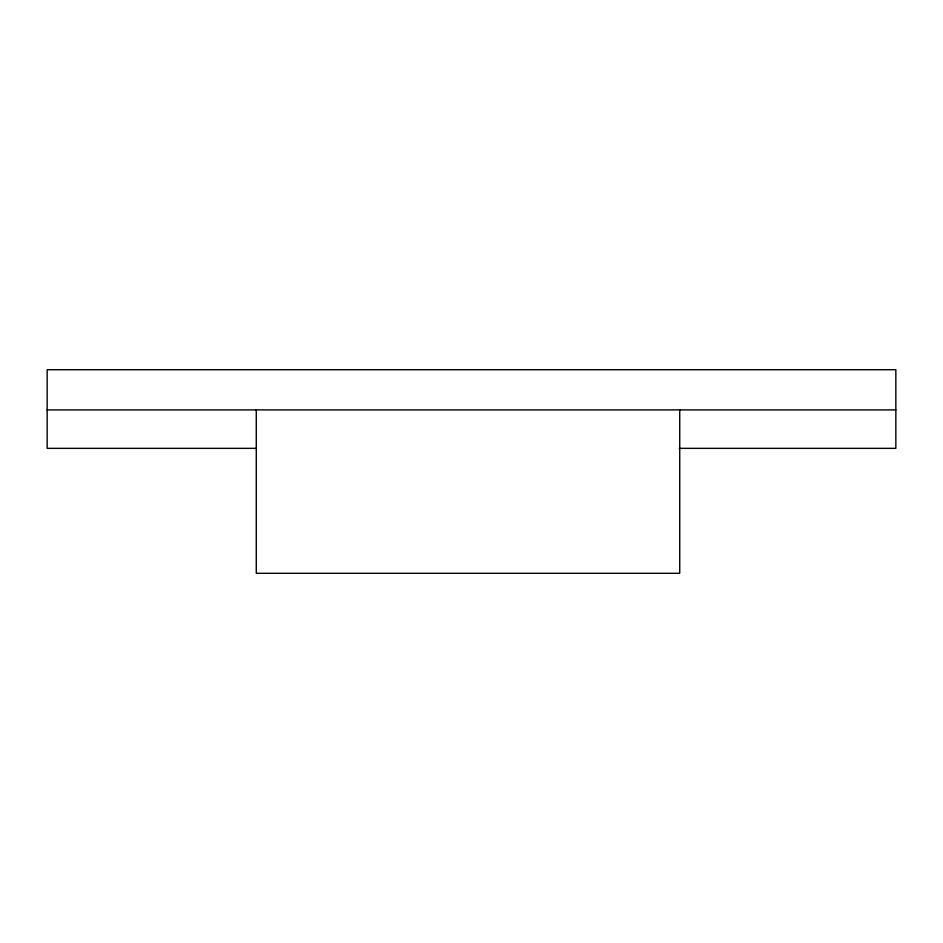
<?xml version="1.0" encoding="UTF-8"?>
<svg xmlns="http://www.w3.org/2000/svg" width="943" height="943" viewBox="0 0 943 943"><rect width="100%" height="100%" fill="white"/><g stroke="black" fill="none" stroke-linecap="round" stroke-linejoin="round"><path stroke-width="1.41" d="M47.15 409.899L895.85 409.899M256.378 448.349L47.15 448.349L47.15 369.703L895.85 369.703L895.85 448.349L679.255 448.349M679.738 409.899L679.738 573.297L256.272 573.297L256.272 409.899"/></g></svg>
